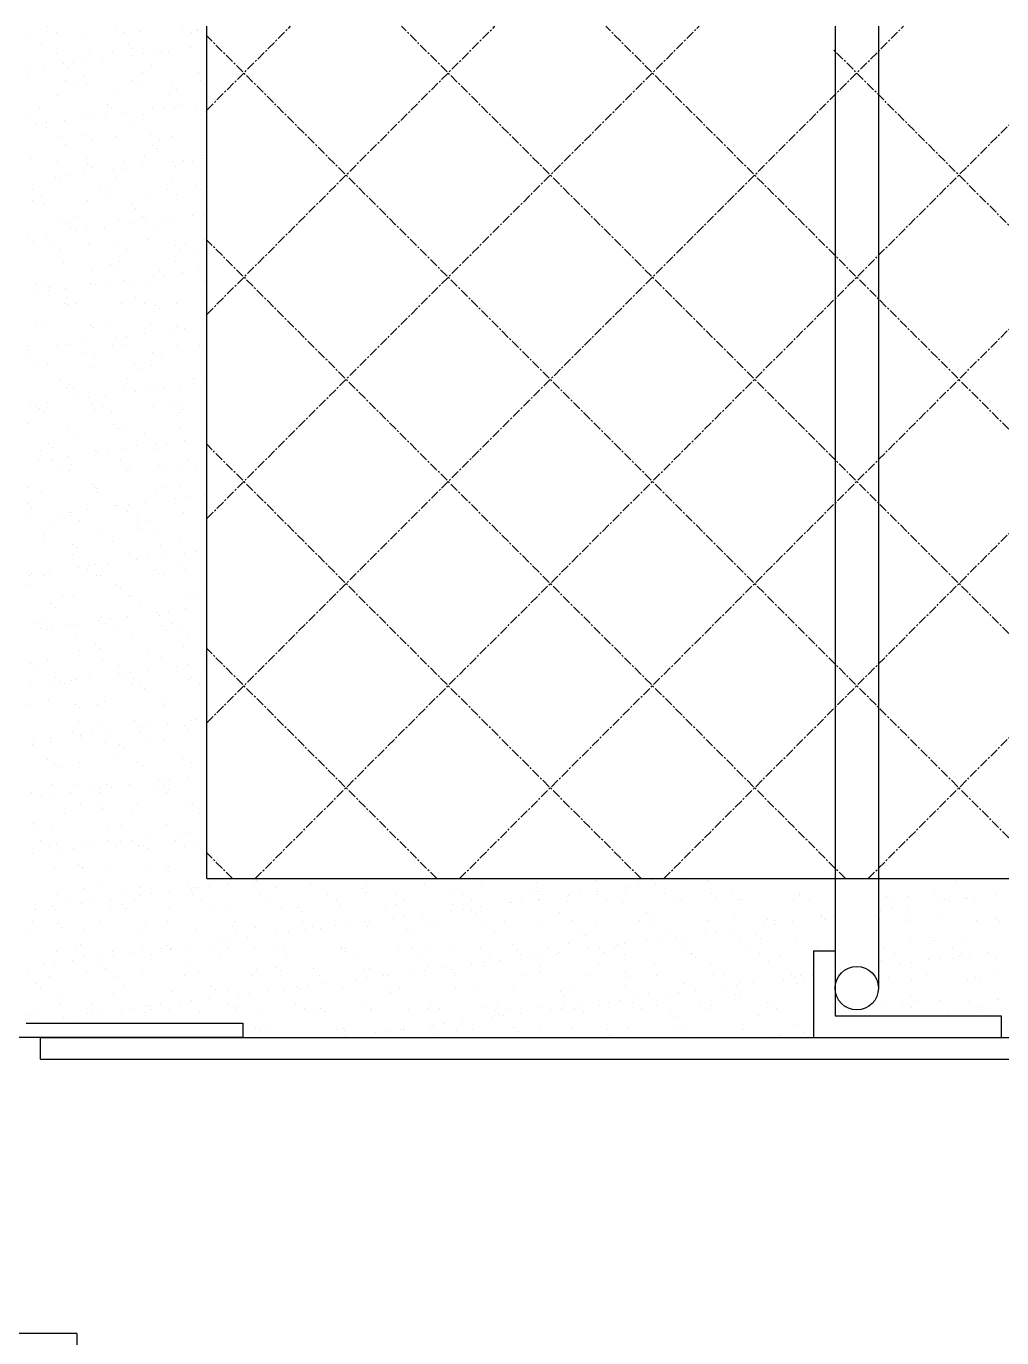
# Model space of a CAD drawing. Header units: inches. Extents: x -1249499 to 290957, y -589671 to 1013543.
# Drawn here: x -885525.9 to -885390.8, y 253292.7 to 253474.3 of the extents above; entities that cross this region are included whole.
import ezdxf

# ---------------------------------------------------------------- set-up
doc = ezdxf.new("R2010")
doc.units = ezdxf.units.IN
doc.header["$MEASUREMENT"] = 0
doc.linetypes.add('CENTER', pattern=[2, 1.25, -0.25, 0.25, -0.25])
for name, color, linetype in [('11', 13, 'CENTER'), ('2', 3, 'Continuous'), ('32', 11, 'Continuous'), ('5', 5, 'Continuous'), ('6', 6, 'Continuous')]:
    doc.layers.add(name, color=color, linetype=linetype)

msp = doc.modelspace()

# ---------------------------------------------------------------- linework, layer by layer
at = {"layer": '11'}
for p, q in [((-885500.86, 253462.66), (-885489.25, 253474.28)), ((-885500.86, 253406.09), (-885432.68, 253474.28)), ((-885500.86, 253434.37), (-885460.96, 253474.28)), ((-885500.86, 253377.8), (-885404.39, 253474.28)), ((-885494.15, 253356.24), (-885376.11, 253474.28)), ((-885355.86, 253356.24), (-885473.9, 253474.28)), ((-885465.86, 253356.24), (-885347.82, 253474.28)), ((-885327.58, 253356.24), (-885445.62, 253474.28)), ((-885384.15, 253356.24), (-885500.86, 253472.95)), ((-885437.58, 253356.24), (-885320.86, 253472.95)), ((-885320.86, 253377.8), (-885414.12, 253471.06)), ((-885412.43, 253356.24), (-885500.86, 253444.67)), ((-885409.29, 253356.24), (-885320.86, 253444.67)), ((-885440.72, 253356.24), (-885500.86, 253416.38)), ((-885469, 253356.24), (-885500.86, 253388.1)), ((-885497.28, 253356.24), (-885500.86, 253359.81))]:
    msp.add_line(p, q, dxfattribs=at)
at = {"layer": '2'}
for q in [(-885500.86, 253474.28), (-885320.86, 253356.24)]:
    msp.add_line((-885500.86, 253356.24), q, dxfattribs=at)
at = {"layer": '32'}
for p, q in [((-885416.86, 253346.24), (-885413.86, 253346.24)), ((-885416.86, 253346.24), (-885416.86, 253334.24)), ((-885413.86, 253346.24), (-885413.86, 253337.24)), ((-885413.86, 253337.24), (-885390.86, 253337.24)), ((-885390.86, 253337.24), (-885390.86, 253334.24)), ((-885523.86, 253334.24), (-885297.86, 253334.24)), ((-885523.86, 253331.24), (-885523.86, 253334.24)), ((-885523.86, 253331.24), (-885297.86, 253331.24))]:
    msp.add_line(p, q, dxfattribs=at)
at = {"layer": '5'}
for p, q in [((-885522.9, 253474.23), (-885522.9, 253474.23)), ((-885521.63, 253473.43), (-885521.63, 253473.43)), ((-885513.55, 253474.25), (-885513.55, 253474.25)), ((-885512.29, 253473.44), (-885512.29, 253473.44)), ((-885509.99, 253473.59), (-885509.99, 253473.59)), ((-885504.21, 253474.27), (-885504.21, 253474.27)), ((-885502.95, 253473.46), (-885502.95, 253473.46)), ((-885502.13, 253473.69), (-885502.13, 253473.69)), ((-885502.12, 253473.83), (-885502.12, 253473.83)), ((-885525.76, 253473.33), (-885525.76, 253473.33)), ((-885523.7, 253471.81), (-885523.7, 253471.81)), ((-885518.09, 253473.29), (-885518.09, 253473.29)), ((-885511.69, 253471.71), (-885511.69, 253471.71)), ((-885521.71, 253470.52), (-885521.71, 253470.52)), ((-885517.08, 253470.53), (-885517.08, 253470.53)), ((-885513.85, 253470.62), (-885513.85, 253470.62)), ((-885511.19, 253470.27), (-885511.19, 253470.27)), ((-885511.14, 253471.2), (-885511.14, 253471.2)), ((-885509.63, 253470.48), (-885509.63, 253470.48)), ((-885507.74, 253470.54), (-885507.74, 253470.54)), ((-885507.19, 253470.8), (-885507.19, 253470.8)), ((-885506.18, 253470.58), (-885506.18, 253470.58)), ((-885503.11, 253471.34), (-885503.11, 253471.34)), ((-885501.55, 253471.54), (-885501.55, 253471.54)), ((-885525.78, 253468.35), (-885525.78, 253468.35)), ((-885523.34, 253468.67), (-885523.34, 253468.67)), ((-885520.71, 253469.07), (-885520.71, 253469.07)), ((-885520.16, 253468.57), (-885520.16, 253468.57)), ((-885519.26, 253469.21), (-885519.26, 253469.21)), ((-885517.7, 253469.42), (-885517.7, 253469.42)), ((-885515.26, 253469.74), (-885515.26, 253469.74)), ((-885508.53, 253468.81), (-885508.53, 253468.81)), ((-885525.57, 253467.55), (-885525.57, 253467.55)), ((-885520.47, 253466.72), (-885520.47, 253466.72)), ((-885517.9, 253467.51), (-885517.9, 253467.51)), ((-885517.55, 253466.18), (-885517.55, 253466.18)), ((-885511.13, 253466.74), (-885511.13, 253466.74)), ((-885509.8, 253467.81), (-885509.8, 253467.81)), ((-885501.94, 253467.91), (-885501.94, 253467.91)), ((-885501.79, 253466.76), (-885501.79, 253466.76)), ((-885521.52, 253464.74), (-885521.52, 253464.74)), ((-885519.21, 253465.92), (-885519.21, 253465.92)), ((-885513.66, 253464.84), (-885513.66, 253464.84)), ((-885509.87, 253465.93), (-885509.87, 253465.93)), ((-885505.99, 253464.8), (-885505.99, 253464.8)), ((-885505.54, 253466.07), (-885505.54, 253466.07)), ((-885504.99, 253465.57), (-885504.99, 253465.57)), ((-885524, 253463), (-885524, 253463)), ((-885514.65, 253463.01), (-885514.65, 253463.01)), ((-885514.56, 253463.44), (-885514.56, 253463.44)), ((-885514.01, 253462.93), (-885514.01, 253462.93)), ((-885508.42, 253462.87), (-885508.42, 253462.87)), ((-885506.86, 253463.08), (-885506.86, 253463.08)), ((-885505.31, 253463.03), (-885505.31, 253463.03)), ((-885504.42, 253463.4), (-885504.42, 253463.4)), ((-885502.38, 253463.17), (-885502.38, 253463.17)), ((-885525.38, 253461.77), (-885525.38, 253461.77)), ((-885524.57, 253460.74), (-885524.57, 253460.74)), ((-885523.58, 253460.81), (-885523.58, 253460.81)), ((-885523.01, 253460.95), (-885523.01, 253460.95)), ((-885520.57, 253461.27), (-885520.57, 253461.27)), ((-885517.71, 253461.73), (-885517.71, 253461.73)), ((-885516.5, 253461.81), (-885516.5, 253461.81)), ((-885514.93, 253462.01), (-885514.93, 253462.01)), ((-885512.5, 253462.33), (-885512.5, 253462.33)), ((-885509.61, 253462.02), (-885509.61, 253462.02)), ((-885501.75, 253462.12), (-885501.75, 253462.12)), ((-885523.03, 253460.3), (-885523.03, 253460.3)), ((-885521.33, 253458.96), (-885521.33, 253458.96)), ((-885518.05, 253459.21), (-885518.05, 253459.21)), ((-885513.47, 253459.06), (-885513.47, 253459.06)), ((-885511.4, 253460.54), (-885511.4, 253460.54)), ((-885508.71, 253459.23), (-885508.71, 253459.23)), ((-885505.8, 253459.02), (-885505.8, 253459.02)), ((-885520.42, 253457.91), (-885520.42, 253457.91)), ((-885516.79, 253458.4), (-885516.79, 253458.4)), ((-885508.41, 253457.8), (-885508.41, 253457.8)), ((-885507.86, 253457.3), (-885507.86, 253457.3)), ((-885507.44, 253458.42), (-885507.44, 253458.42)), ((-885525.2, 253455.99), (-885525.2, 253455.99)), ((-885521.57, 253455.48), (-885521.57, 253455.48)), ((-885517.52, 253455.95), (-885517.52, 253455.95)), ((-885512.23, 253455.5), (-885512.23, 253455.5)), ((-885509.42, 253456.24), (-885509.42, 253456.24)), ((-885505.65, 253455.47), (-885505.65, 253455.47)), ((-885504.09, 253455.67), (-885504.09, 253455.67)), ((-885502.89, 253455.52), (-885502.89, 253455.52)), ((-885501.65, 253455.99), (-885501.65, 253455.99)), ((-885501.57, 253456.34), (-885501.57, 253456.34)), ((-885520.24, 253453.55), (-885520.24, 253453.55)), ((-885517.8, 253453.87), (-885517.8, 253453.87)), ((-885517.43, 253455.17), (-885517.43, 253455.17)), ((-885516.88, 253454.66), (-885516.88, 253454.66)), ((-885513.73, 253454.4), (-885513.73, 253454.4)), ((-885512.17, 253454.61), (-885512.17, 253454.61)), ((-885509.73, 253454.93), (-885509.73, 253454.93)), ((-885505.25, 253454.91), (-885505.25, 253454.91)), ((-885524.97, 253451.68), (-885524.97, 253451.68)), ((-885521.81, 253453.34), (-885521.81, 253453.34)), ((-885521.14, 253453.18), (-885521.14, 253453.18)), ((-885515.63, 253451.7), (-885515.63, 253451.7)), ((-885514.27, 253452.27), (-885514.27, 253452.27)), ((-885513.29, 253453.28), (-885513.29, 253453.28)), ((-885506.29, 253451.71), (-885506.29, 253451.71)), ((-885505.61, 253453.24), (-885505.61, 253453.24)), ((-885502.26, 253452.17), (-885502.26, 253452.17)), ((-885501.71, 253451.66), (-885501.71, 253451.66)), ((-885525.01, 253450.21), (-885525.01, 253450.21)), ((-885523.71, 253450.87), (-885523.71, 253450.87)), ((-885517.33, 253450.17), (-885517.33, 253450.17)), ((-885514.36, 253450.89), (-885514.36, 253450.89)), ((-885509.23, 253450.46), (-885509.23, 253450.46)), ((-885505.02, 253450.91), (-885505.02, 253450.91)), ((-885501.38, 253450.56), (-885501.38, 253450.56)), ((-885523.29, 253449.64), (-885523.29, 253449.64)), ((-885511.28, 253449.54), (-885511.28, 253449.54)), ((-885510.73, 253449.03), (-885510.73, 253449.03)), ((-885509.81, 253447.99), (-885509.81, 253447.99)), ((-885502.89, 253448.06), (-885502.89, 253448.06)), ((-885501.33, 253448.27), (-885501.33, 253448.27)), ((-885520.95, 253447.4), (-885520.95, 253447.4)), ((-885520.3, 253446.9), (-885520.3, 253446.9)), ((-885519.75, 253446.4), (-885519.75, 253446.4)), ((-885519.15, 253447.97), (-885519.15, 253447.97)), ((-885515.04, 253446.46), (-885515.04, 253446.46)), ((-885513.1, 253447.5), (-885513.1, 253447.5)), ((-885510.96, 253447), (-885510.96, 253447)), ((-885509.4, 253447.21), (-885509.4, 253447.21)), ((-885508.12, 253446.64), (-885508.12, 253446.64)), ((-885506.96, 253447.53), (-885506.96, 253447.53)), ((-885505.42, 253447.46), (-885505.42, 253447.46)), ((-885525.55, 253445.08), (-885525.55, 253445.08)), ((-885524.82, 253444.43), (-885524.82, 253444.43)), ((-885523.11, 253445.4), (-885523.11, 253445.4)), ((-885519.04, 253445.94), (-885519.04, 253445.94)), ((-885517.48, 253446.14), (-885517.48, 253446.14)), ((-885517.14, 253444.39), (-885517.14, 253444.39)), ((-885509.04, 253444.68), (-885509.04, 253444.68)), ((-885501.19, 253444.78), (-885501.19, 253444.78)), ((-885522.55, 253444.17), (-885522.55, 253444.17)), ((-885521.28, 253443.36), (-885521.28, 253443.36)), ((-885517.14, 253444.01), (-885517.14, 253444.01)), ((-885513.21, 253444.18), (-885513.21, 253444.18)), ((-885511.94, 253443.38), (-885511.94, 253443.38)), ((-885505.13, 253443.9), (-885505.13, 253443.9)), ((-885504.58, 253443.4), (-885504.58, 253443.4)), ((-885503.86, 253444.2), (-885503.86, 253444.2)), ((-885502.6, 253443.4), (-885502.6, 253443.4)), ((-885520.76, 253441.62), (-885520.76, 253441.62)), ((-885514.15, 253441.27), (-885514.15, 253441.27)), ((-885513.6, 253440.76), (-885513.6, 253440.76)), ((-885512.91, 253441.72), (-885512.91, 253441.72)), ((-885505.23, 253441.68), (-885505.23, 253441.68)), ((-885501.97, 253441), (-885501.97, 253441)), ((-885516.73, 253440.46), (-885516.73, 253440.46)), ((-885512.27, 253439.06), (-885512.27, 253439.06)), ((-885508.2, 253439.6), (-885508.2, 253439.6)), ((-885507.39, 253440.48), (-885507.39, 253440.48)), ((-885506.64, 253439.8), (-885506.64, 253439.8)), ((-885504.2, 253440.12), (-885504.2, 253440.12)), ((-885501, 253439), (-885501, 253439)), ((-885524.63, 253438.65), (-885524.63, 253438.65)), ((-885524.35, 253437.47), (-885524.35, 253437.47)), ((-885523.17, 253438.64), (-885523.17, 253438.64)), ((-885522.79, 253437.68), (-885522.79, 253437.68)), ((-885522.62, 253438.13), (-885522.62, 253438.13)), ((-885520.35, 253438), (-885520.35, 253438)), ((-885516.95, 253438.61), (-885516.95, 253438.61)), ((-885516.27, 253438.53), (-885516.27, 253438.53)), ((-885514.71, 253438.74), (-885514.71, 253438.74)), ((-885510.99, 253438.37), (-885510.99, 253438.37)), ((-885508.85, 253438.9), (-885508.85, 253438.9)), ((-885520.57, 253435.83), (-885520.57, 253435.83)), ((-885520.12, 253436.66), (-885520.12, 253436.66)), ((-885520.01, 253435.74), (-885520.01, 253435.74)), ((-885518.86, 253435.85), (-885518.86, 253435.85)), ((-885512.72, 253435.94), (-885512.72, 253435.94)), ((-885510.78, 253436.67), (-885510.78, 253436.67)), ((-885509.52, 253435.87), (-885509.52, 253435.87)), ((-885508, 253435.64), (-885508, 253435.64)), ((-885505.04, 253435.9), (-885505.04, 253435.9)), ((-885501.44, 253436.69), (-885501.44, 253436.69)), ((-885507.45, 253435.13), (-885507.45, 253435.13)), ((-885524.44, 253432.87), (-885524.44, 253432.87)), ((-885523.65, 253432.93), (-885523.65, 253432.93)), ((-885517.02, 253433), (-885517.02, 253433)), ((-885516.76, 253432.83), (-885516.76, 253432.83)), ((-885516.47, 253432.5), (-885516.47, 253432.5)), ((-885514.31, 253432.95), (-885514.31, 253432.95)), ((-885509.51, 253431.66), (-885509.51, 253431.66)), ((-885508.66, 253433.12), (-885508.66, 253433.12)), ((-885505.43, 253432.19), (-885505.43, 253432.19)), ((-885504.96, 253432.96), (-885504.96, 253432.96)), ((-885504.84, 253432.74), (-885504.84, 253432.74)), ((-885503.87, 253432.4), (-885503.87, 253432.4)), ((-885501.43, 253432.72), (-885501.43, 253432.72)), ((-885525.49, 253429.86), (-885525.49, 253429.86)), ((-885521.58, 253430.07), (-885521.58, 253430.07)), ((-885520.38, 253430.05), (-885520.38, 253430.05)), ((-885520.02, 253430.27), (-885520.02, 253430.27)), ((-885517.58, 253430.59), (-885517.58, 253430.59)), ((-885513.86, 253430.1), (-885513.86, 253430.1)), ((-885513.51, 253431.13), (-885513.51, 253431.13)), ((-885512.53, 253430.15), (-885512.53, 253430.15)), ((-885511.95, 253431.34), (-885511.95, 253431.34)), ((-885504.86, 253430.12), (-885504.86, 253430.12)), ((-885501.85, 253430), (-885501.85, 253430)), ((-885525.78, 253428.32), (-885525.78, 253428.32)), ((-885525.66, 253429.53), (-885525.66, 253429.53)), ((-885517.7, 253429.14), (-885517.7, 253429.14)), ((-885516.44, 253428.34), (-885516.44, 253428.34)), ((-885508.36, 253429.16), (-885508.36, 253429.16)), ((-885507.09, 253428.35), (-885507.09, 253428.35)), ((-885501.3, 253429.49), (-885501.3, 253429.49)), ((-885524.25, 253427.09), (-885524.25, 253427.09)), ((-885522.88, 253427.47), (-885522.88, 253427.47)), ((-885516.58, 253427.05), (-885516.58, 253427.05)), ((-885510.87, 253427.37), (-885510.87, 253427.37)), ((-885510.32, 253426.86), (-885510.32, 253426.86)), ((-885508.47, 253427.34), (-885508.47, 253427.34)), ((-885521.23, 253425.42), (-885521.23, 253425.42)), ((-885519.89, 253424.73), (-885519.89, 253424.73)), ((-885511.88, 253425.44), (-885511.88, 253425.44)), ((-885507.71, 253424.47), (-885507.71, 253424.47)), ((-885502.67, 253424.79), (-885502.67, 253424.79)), ((-885502.54, 253425.45), (-885502.54, 253425.45)), ((-885501.1, 253425), (-885501.1, 253425)), ((-885520.19, 253424.27), (-885520.19, 253424.27)), ((-885519.34, 253424.23), (-885519.34, 253424.23)), ((-885518.82, 253422.66), (-885518.82, 253422.66)), ((-885517.26, 253422.87), (-885517.26, 253422.87)), ((-885514.82, 253423.19), (-885514.82, 253423.19)), ((-885512.34, 253424.37), (-885512.34, 253424.37)), ((-885510.74, 253423.73), (-885510.74, 253423.73)), ((-885509.18, 253423.93), (-885509.18, 253423.93)), ((-885506.74, 253424.25), (-885506.74, 253424.25)), ((-885504.67, 253424.34), (-885504.67, 253424.34)), ((-885525.33, 253421.81), (-885525.33, 253421.81)), ((-885524.62, 253421.61), (-885524.62, 253421.61)), ((-885524.06, 253421.31), (-885524.06, 253421.31)), ((-885523.36, 253420.81), (-885523.36, 253420.81)), ((-885522.89, 253422.13), (-885522.89, 253422.13)), ((-885516.73, 253421.84), (-885516.73, 253421.84)), ((-885516.39, 253421.27), (-885516.39, 253421.27)), ((-885515.28, 253421.63), (-885515.28, 253421.63)), ((-885514.01, 253420.82), (-885514.01, 253420.82)), ((-885508.28, 253421.56), (-885508.28, 253421.56)), ((-885505.94, 253421.65), (-885505.94, 253421.65)), ((-885504.72, 253421.73), (-885504.72, 253421.73)), ((-885504.67, 253420.84), (-885504.67, 253420.84)), ((-885504.17, 253421.23), (-885504.17, 253421.23)), ((-885525.74, 253419.2), (-885525.74, 253419.2)), ((-885513.74, 253419.1), (-885513.74, 253419.1)), ((-885520, 253418.49), (-885520, 253418.49)), ((-885518.8, 253417.91), (-885518.8, 253417.91)), ((-885513.19, 253418.59), (-885513.19, 253418.59)), ((-885512.15, 253418.59), (-885512.15, 253418.59)), ((-885509.46, 253417.92), (-885509.46, 253417.92)), ((-885504.48, 253418.56), (-885504.48, 253418.56)), ((-885501.56, 253418.84), (-885501.56, 253418.84)), ((-885523.87, 253415.53), (-885523.87, 253415.53)), ((-885522.76, 253416.47), (-885522.76, 253416.47)), ((-885522.21, 253415.96), (-885522.21, 253415.96)), ((-885516.2, 253415.49), (-885516.2, 253415.49)), ((-885514.49, 253415.47), (-885514.49, 253415.47)), ((-885512.05, 253415.79), (-885512.05, 253415.79)), ((-885510.58, 253416.2), (-885510.58, 253416.2)), ((-885508.1, 253415.78), (-885508.1, 253415.78)), ((-885507.98, 253416.32), (-885507.98, 253416.32)), ((-885506.41, 253416.53), (-885506.41, 253416.53)), ((-885503.97, 253416.85), (-885503.97, 253416.85)), ((-885524.13, 253414.2), (-885524.13, 253414.2)), ((-885522.56, 253414.4), (-885522.56, 253414.4)), ((-885522.2, 253414.1), (-885522.2, 253414.1)), ((-885520.13, 253414.72), (-885520.13, 253414.72)), ((-885519.6, 253413.57), (-885519.6, 253413.57)), ((-885516.05, 253415.26), (-885516.05, 253415.26)), ((-885512.86, 253414.12), (-885512.86, 253414.12)), ((-885503.51, 253414.14), (-885503.51, 253414.14)), ((-885520.93, 253413.3), (-885520.93, 253413.3)), ((-885519.82, 253412.71), (-885519.82, 253412.71)), ((-885511.96, 253412.81), (-885511.96, 253412.81)), ((-885511.59, 253413.31), (-885511.59, 253413.31)), ((-885507.59, 253413.47), (-885507.59, 253413.47)), ((-885507.04, 253412.96), (-885507.04, 253412.96)), ((-885504.29, 253412.78), (-885504.29, 253412.78)), ((-885502.25, 253413.33), (-885502.25, 253413.33)), ((-885525.72, 253410.38), (-885525.72, 253410.38)), ((-885516.61, 253410.83), (-885516.61, 253410.83)), ((-885516.38, 253410.39), (-885516.38, 253410.39)), ((-885516.06, 253410.33), (-885516.06, 253410.33)), ((-885507.91, 253410), (-885507.91, 253410)), ((-885507.04, 253410.41), (-885507.04, 253410.41)), ((-885504.43, 253410.57), (-885504.43, 253410.57)), ((-885525.63, 253408.2), (-885525.63, 253408.2)), ((-885523.68, 253409.75), (-885523.68, 253409.75)), ((-885516.01, 253409.71), (-885516.01, 253409.71)), ((-885511.72, 253408.06), (-885511.72, 253408.06)), ((-885509.28, 253408.38), (-885509.28, 253408.38)), ((-885505.21, 253408.92), (-885505.21, 253408.92)), ((-885503.65, 253409.13), (-885503.65, 253409.13)), ((-885501.21, 253409.45), (-885501.21, 253409.45)), ((-885525.43, 253406.26), (-885525.43, 253406.26)), ((-885525.08, 253407.69), (-885525.08, 253407.69)), ((-885521.36, 253406.79), (-885521.36, 253406.79)), ((-885519.8, 253407), (-885519.8, 253407)), ((-885519.78, 253406.59), (-885519.78, 253406.59)), ((-885519.63, 253406.93), (-885519.63, 253406.93)), ((-885517.36, 253407.32), (-885517.36, 253407.32)), ((-885513.45, 253407.93), (-885513.45, 253407.93)), ((-885513.28, 253407.86), (-885513.28, 253407.86)), ((-885511.77, 253407.03), (-885511.77, 253407.03)), ((-885510.43, 253406.61), (-885510.43, 253406.61)), ((-885504.1, 253407), (-885504.1, 253407)), ((-885501.44, 253407.83), (-885501.44, 253407.83)), ((-885501.09, 253406.62), (-885501.09, 253406.62)), ((-885500.89, 253407.32), (-885500.89, 253407.32)), ((-885522.47, 253405.3), (-885522.47, 253405.3)), ((-885518.51, 253405.78), (-885518.51, 253405.78)), ((-885510.46, 253405.2), (-885510.46, 253405.2)), ((-885509.91, 253404.69), (-885509.91, 253404.69)), ((-885509.17, 253405.8), (-885509.17, 253405.8)), ((-885523.49, 253403.96), (-885523.49, 253403.96)), ((-885523.3, 253402.86), (-885523.3, 253402.86)), ((-885515.82, 253403.93), (-885515.82, 253403.93)), ((-885513.96, 253402.88), (-885513.96, 253402.88)), ((-885507.72, 253404.22), (-885507.72, 253404.22)), ((-885504.61, 253402.9), (-885504.61, 253402.9)), ((-885519.48, 253402.57), (-885519.48, 253402.57)), ((-885519.44, 253401.15), (-885519.44, 253401.15)), ((-885518.93, 253402.06), (-885518.93, 253402.06)), ((-885511.58, 253401.25), (-885511.58, 253401.25)), ((-885507.3, 253402.3), (-885507.3, 253402.3)), ((-885506.52, 253400.98), (-885506.52, 253400.98)), ((-885503.91, 253401.22), (-885503.91, 253401.22)), ((-885502.44, 253401.52), (-885502.44, 253401.52)), ((-885500.88, 253401.72), (-885500.88, 253401.72)), ((-885518.59, 253399.39), (-885518.59, 253399.39)), ((-885517.35, 253399.08), (-885517.35, 253399.08)), ((-885517.03, 253399.6), (-885517.03, 253399.6)), ((-885516.32, 253399.67), (-885516.32, 253399.67)), ((-885514.59, 253399.92), (-885514.59, 253399.92)), ((-885510.52, 253400.45), (-885510.52, 253400.45)), ((-885508.96, 253400.66), (-885508.96, 253400.66)), ((-885508.01, 253399.09), (-885508.01, 253399.09)), ((-885504.31, 253399.56), (-885504.31, 253399.56)), ((-885503.76, 253399.06), (-885503.76, 253399.06)), ((-885525.43, 253398.25), (-885525.43, 253398.25)), ((-885525.11, 253398.53), (-885525.11, 253398.53)), ((-885523.31, 253398.18), (-885523.31, 253398.18)), ((-885522.67, 253398.86), (-885522.67, 253398.86)), ((-885516.09, 253398.27), (-885516.09, 253398.27)), ((-885515.63, 253398.15), (-885515.63, 253398.15)), ((-885507.53, 253398.44), (-885507.53, 253398.44)), ((-885506.75, 253398.29), (-885506.75, 253398.29)), ((-885525.34, 253397.03), (-885525.34, 253397.03)), ((-885520.88, 253395.35), (-885520.88, 253395.35)), ((-885519.25, 253395.37), (-885519.25, 253395.37)), ((-885513.33, 253396.93), (-885513.33, 253396.93)), ((-885512.78, 253396.42), (-885512.78, 253396.42)), ((-885511.53, 253395.37), (-885511.53, 253395.37)), ((-885511.4, 253395.47), (-885511.4, 253395.47)), ((-885503.72, 253395.43), (-885503.72, 253395.43)), ((-885502.19, 253395.39), (-885502.19, 253395.39)), ((-885501.15, 253396.67), (-885501.15, 253396.67)), ((-885522.35, 253394.3), (-885522.35, 253394.3)), ((-885521.8, 253393.79), (-885521.8, 253393.79)), ((-885510.17, 253394.03), (-885510.17, 253394.03)), ((-885503.75, 253393.58), (-885503.75, 253393.58)), ((-885523.12, 253392.4), (-885523.12, 253392.4)), ((-885515.83, 253391.99), (-885515.83, 253391.99)), ((-885515.44, 253392.37), (-885515.44, 253392.37)), ((-885514.27, 253392.19), (-885514.27, 253392.19)), ((-885511.83, 253392.52), (-885511.83, 253392.52)), ((-885507.75, 253393.05), (-885507.75, 253393.05)), ((-885507.34, 253392.66), (-885507.34, 253392.66)), ((-885506.19, 253393.26), (-885506.19, 253393.26)), ((-885524.27, 253391.55), (-885524.27, 253391.55)), ((-885523.9, 253390.93), (-885523.9, 253390.93)), ((-885523.01, 253390.74), (-885523.01, 253390.74)), ((-885522.34, 253391.13), (-885522.34, 253391.13)), ((-885519.9, 253391.45), (-885519.9, 253391.45)), ((-885519.19, 253391.4), (-885519.19, 253391.4)), ((-885514.93, 253391.56), (-885514.93, 253391.56)), ((-885513.66, 253390.76), (-885513.66, 253390.76)), ((-885507.18, 253391.3), (-885507.18, 253391.3)), ((-885506.63, 253390.79), (-885506.63, 253390.79)), ((-885505.59, 253391.58), (-885505.59, 253391.58)), ((-885504.32, 253390.78), (-885504.32, 253390.78)), ((-885519.06, 253389.59), (-885519.06, 253389.59)), ((-885516.2, 253388.66), (-885516.2, 253388.66)), ((-885515.65, 253388.16), (-885515.65, 253388.16)), ((-885511.21, 253389.69), (-885511.21, 253389.69)), ((-885504.02, 253388.4), (-885504.02, 253388.4)), ((-885503.53, 253389.65), (-885503.53, 253389.65)), ((-885522.93, 253386.62), (-885522.93, 253386.62)), ((-885518.45, 253387.84), (-885518.45, 253387.84)), ((-885515.25, 253386.59), (-885515.25, 253386.59)), ((-885509.11, 253387.86), (-885509.11, 253387.86)), ((-885507.15, 253386.88), (-885507.15, 253386.88)), ((-885525.22, 253386.03), (-885525.22, 253386.03)), ((-885524.67, 253385.52), (-885524.67, 253385.52)), ((-885513.06, 253384.59), (-885513.06, 253384.59)), ((-885513.04, 253385.77), (-885513.04, 253385.77)), ((-885511.5, 253384.79), (-885511.5, 253384.79)), ((-885509.06, 253385.11), (-885509.06, 253385.11)), ((-885504.99, 253385.65), (-885504.99, 253385.65)), ((-885503.43, 253385.85), (-885503.43, 253385.85)), ((-885501.03, 253385.66), (-885501.03, 253385.66)), ((-885500.99, 253386.17), (-885500.99, 253386.17)), ((-885525.21, 253382.99), (-885525.21, 253382.99)), ((-885522.06, 253383.13), (-885522.06, 253383.13)), ((-885521.85, 253384.04), (-885521.85, 253384.04)), ((-885521.14, 253383.52), (-885521.14, 253383.52)), ((-885520.58, 253383.23), (-885520.58, 253383.23)), ((-885519.58, 253383.73), (-885519.58, 253383.73)), ((-885518.87, 253383.81), (-885518.87, 253383.81)), ((-885517.14, 253384.05), (-885517.14, 253384.05)), ((-885512.51, 253384.05), (-885512.51, 253384.05)), ((-885511.24, 253383.25), (-885511.24, 253383.25)), ((-885511.02, 253383.91), (-885511.02, 253383.91)), ((-885510.05, 253383.03), (-885510.05, 253383.03)), ((-885503.34, 253383.87), (-885503.34, 253383.87)), ((-885503.16, 253384.07), (-885503.16, 253384.07)), ((-885501.9, 253383.26), (-885501.9, 253383.26)), ((-885522.74, 253380.84), (-885522.74, 253380.84)), ((-885515.06, 253380.81), (-885515.06, 253380.81)), ((-885509.5, 253382.52), (-885509.5, 253382.52)), ((-885506.96, 253381.1), (-885506.96, 253381.1)), ((-885525.37, 253380.31), (-885525.37, 253380.31)), ((-885519.07, 253380.4), (-885519.07, 253380.4)), ((-885518.52, 253379.89), (-885518.52, 253379.89)), ((-885516.03, 253380.33), (-885516.03, 253380.33)), ((-885506.89, 253380.13), (-885506.89, 253380.13)), ((-885506.69, 253380.34), (-885506.69, 253380.34)), ((-885518.68, 253378.03), (-885518.68, 253378.03)), ((-885515.91, 253377.5), (-885515.91, 253377.5)), ((-885510.83, 253378.13), (-885510.83, 253378.13)), ((-885510.3, 253377.18), (-885510.3, 253377.18)), ((-885508.73, 253377.39), (-885508.73, 253377.39)), ((-885506.3, 253377.71), (-885506.3, 253377.71)), ((-885503.9, 253377.39), (-885503.9, 253377.39)), ((-885503.15, 253378.09), (-885503.15, 253378.09)), ((-885502.22, 253378.24), (-885502.22, 253378.24)), ((-885522.45, 253375.58), (-885522.45, 253375.58)), ((-885519.43, 253376.52), (-885519.43, 253376.52)), ((-885518.37, 253376.12), (-885518.37, 253376.12)), ((-885518.16, 253375.72), (-885518.16, 253375.72)), ((-885516.81, 253376.32), (-885516.81, 253376.32)), ((-885514.37, 253376.65), (-885514.37, 253376.65)), ((-885510.08, 253376.54), (-885510.08, 253376.54)), ((-885508.82, 253375.73), (-885508.82, 253375.73)), ((-885503.35, 253376.89), (-885503.35, 253376.89)), ((-885524.93, 253374.86), (-885524.93, 253374.86)), ((-885524.89, 253375.26), (-885524.89, 253375.26)), ((-885522.55, 253375.06), (-885522.55, 253375.06)), ((-885514.88, 253375.03), (-885514.88, 253375.03)), ((-885512.92, 253374.76), (-885512.92, 253374.76)), ((-885512.37, 253374.26), (-885512.37, 253374.26)), ((-885506.77, 253375.32), (-885506.77, 253375.32)), ((-885522.95, 253372.8), (-885522.95, 253372.8)), ((-885521.94, 253372.13), (-885521.94, 253372.13)), ((-885518.49, 253372.25), (-885518.49, 253372.25)), ((-885513.61, 253372.82), (-885513.61, 253372.82)), ((-885510.64, 253372.35), (-885510.64, 253372.35)), ((-885509.76, 253371.86), (-885509.76, 253371.86)), ((-885504.26, 253372.83), (-885504.26, 253372.83)), ((-885502.97, 253372.31), (-885502.97, 253372.31)), ((-885521.39, 253371.62), (-885521.39, 253371.62)), ((-885505.97, 253369.98), (-885505.97, 253369.98)), ((-885503.53, 253370.31), (-885503.53, 253370.31)), ((-885525.08, 253368.19), (-885525.08, 253368.19)), ((-885522.36, 253369.28), (-885522.36, 253369.28)), ((-885519.68, 253368.18), (-885519.68, 253368.18)), ((-885518.78, 253369.23), (-885518.78, 253369.23)), ((-885517, 253369.01), (-885517, 253369.01)), ((-885515.74, 253368.2), (-885515.74, 253368.2)), ((-885515.61, 253368.72), (-885515.61, 253368.72)), ((-885514.69, 253369.25), (-885514.69, 253369.25)), ((-885514.04, 253368.92), (-885514.04, 253368.92)), ((-885511.6, 253369.24), (-885511.6, 253369.24)), ((-885507.66, 253369.03), (-885507.66, 253369.03)), ((-885507.53, 253369.78), (-885507.53, 253369.78)), ((-885506.77, 253369.13), (-885506.77, 253369.13)), ((-885506.58, 253369.54), (-885506.58, 253369.54)), ((-885506.4, 253368.22), (-885506.4, 253368.22)), ((-885506.22, 253368.62), (-885506.22, 253368.62)), ((-885523.68, 253367.65), (-885523.68, 253367.65)), ((-885522.12, 253367.86), (-885522.12, 253367.86)), ((-885518.3, 253366.47), (-885518.3, 253366.47)), ((-885515.79, 253366.49), (-885515.79, 253366.49)), ((-885510.45, 253366.57), (-885510.45, 253366.57)), ((-885502.78, 253366.53), (-885502.78, 253366.53)), ((-885520.53, 253365.29), (-885520.53, 253365.29)), ((-885515.24, 253365.99), (-885515.24, 253365.99)), ((-885511.18, 253365.3), (-885511.18, 253365.3)), ((-885503.61, 253366.23), (-885503.61, 253366.23)), ((-885501.84, 253365.32), (-885501.84, 253365.32)), ((-885524.81, 253363.86), (-885524.81, 253363.86)), ((-885524.26, 253363.35), (-885524.26, 253363.35)), ((-885522.17, 253363.5), (-885522.17, 253363.5)), ((-885514.5, 253363.46), (-885514.5, 253363.46)), ((-885512.63, 253363.6), (-885512.63, 253363.6)), ((-885506.39, 253363.76), (-885506.39, 253363.76)), ((-885523.92, 253361.48), (-885523.92, 253361.48)), ((-885521.65, 253360.96), (-885521.65, 253360.96)), ((-885514.58, 253361.5), (-885514.58, 253361.5)), ((-885512.84, 253361.31), (-885512.84, 253361.31)), ((-885511.28, 253361.52), (-885511.28, 253361.52)), ((-885509.64, 253360.86), (-885509.64, 253360.86)), ((-885508.84, 253361.84), (-885508.84, 253361.84)), ((-885505.24, 253361.52), (-885505.24, 253361.52)), ((-885504.76, 253362.38), (-885504.76, 253362.38)), ((-885503.2, 253362.58), (-885503.2, 253362.58)), ((-885524.99, 253359.71), (-885524.99, 253359.71)), ((-885522.66, 253360.68), (-885522.66, 253360.68)), ((-885520.91, 253360.25), (-885520.91, 253360.25)), ((-885519.35, 253360.45), (-885519.35, 253360.45)), ((-885518.11, 253360.69), (-885518.11, 253360.69)), ((-885516.91, 253360.78), (-885516.91, 253360.78)), ((-885513.32, 253360.69), (-885513.32, 253360.69)), ((-885510.26, 253360.79), (-885510.26, 253360.79)), ((-885509.09, 253360.35), (-885509.09, 253360.35)), ((-885503.97, 253360.71), (-885503.97, 253360.71)), ((-885502.59, 253360.75), (-885502.59, 253360.75)), ((-885521.98, 253357.72), (-885521.98, 253357.72)), ((-885518.66, 253358.23), (-885518.66, 253358.23)), ((-885518.11, 253357.72), (-885518.11, 253357.72)), ((-885518.1, 253357.77), (-885518.1, 253357.77)), ((-885514.31, 253357.68), (-885514.31, 253357.68)), ((-885508.76, 253357.79), (-885508.76, 253357.79)), ((-885506.48, 253357.96), (-885506.48, 253357.96)), ((-885506.21, 253357.98), (-885506.21, 253357.98)), ((-885498, 253355.5), (-885498, 253355.5)), ((-885493.92, 253356.03), (-885493.92, 253356.03)), ((-885486.44, 253355.36), (-885486.44, 253355.36)), ((-885470.67, 253355.62), (-885470.67, 253355.62)), ((-885462.81, 253355.72), (-885462.81, 253355.72)), ((-885455.14, 253355.68), (-885455.14, 253355.68)), ((-885447.04, 253355.97), (-885447.04, 253355.97)), ((-885439.18, 253356.07), (-885439.18, 253356.07)), ((-885438.7, 253355.54), (-885438.7, 253355.54)), ((-885434.63, 253356.07), (-885434.63, 253356.07)), ((-885431.51, 253356.04), (-885431.51, 253356.04)), ((-885397.18, 253355.88), (-885397.18, 253355.88)), ((-885521.5, 253353.97), (-885521.5, 253353.97)), ((-885517.93, 253354.91), (-885517.93, 253354.91)), ((-885515.5, 253355.33), (-885515.5, 253355.33)), ((-885512.16, 253353.99), (-885512.16, 253353.99)), ((-885510.07, 253355.01), (-885510.07, 253355.01)), ((-885510.07, 253353.91), (-885510.07, 253353.91)), ((-885508.51, 253354.11), (-885508.51, 253354.11)), ((-885506.07, 253354.44), (-885506.07, 253354.44)), ((-885503.49, 253355.23), (-885503.49, 253355.23)), ((-885502.94, 253354.72), (-885502.94, 253354.72)), ((-885502.82, 253354), (-885502.82, 253354)), ((-885502.4, 253354.97), (-885502.4, 253354.97)), ((-885502, 253354.97), (-885502, 253354.97)), ((-885500.44, 253355.18), (-885500.44, 253355.18)), ((-885494.3, 253355.26), (-885494.3, 253355.26)), ((-885493.47, 253354.02), (-885493.47, 253354.02)), ((-885491.31, 253354.96), (-885491.31, 253354.96)), ((-885484.13, 253354.04), (-885484.13, 253354.04)), ((-885479.31, 253354.86), (-885479.31, 253354.86)), ((-885478.77, 253355.33), (-885478.77, 253355.33)), ((-885478.75, 253354.35), (-885478.75, 253354.35)), ((-885474.79, 253354.05), (-885474.79, 253354.05)), ((-885467.13, 253354.59), (-885467.13, 253354.59)), ((-885465.45, 253354.07), (-885465.45, 253354.07)), ((-885456.1, 253354.09), (-885456.1, 253354.09)), ((-885455.12, 253354.49), (-885455.12, 253354.49)), ((-885454.57, 253353.98), (-885454.57, 253353.98)), ((-885450.78, 253353.95), (-885450.78, 253353.95)), ((-885449.22, 253354.15), (-885449.22, 253354.15)), ((-885446.78, 253354.47), (-885446.78, 253354.47)), ((-885446.76, 253354.1), (-885446.76, 253354.1)), ((-885442.94, 253354.22), (-885442.94, 253354.22)), ((-885442.7, 253355.01), (-885442.7, 253355.01)), ((-885441.14, 253355.22), (-885441.14, 253355.22)), ((-885437.42, 253354.12), (-885437.42, 253354.12)), ((-885430.94, 253354.12), (-885430.94, 253354.12)), ((-885430.38, 253353.61), (-885430.38, 253353.61)), ((-885428.08, 253354.14), (-885428.08, 253354.14)), ((-885418.75, 253353.86), (-885418.75, 253353.86)), ((-885418.73, 253354.16), (-885418.73, 253354.16)), ((-885406.75, 253353.75), (-885406.75, 253353.75)), ((-885403.64, 253353.72), (-885403.64, 253353.72)), ((-885400.05, 253354.19), (-885400.05, 253354.19)), ((-885395.97, 253353.68), (-885395.97, 253353.68)), ((-885391.49, 253353.99), (-885391.49, 253353.99)), ((-885524.66, 253351.99), (-885524.66, 253351.99)), ((-885524.52, 253352.7), (-885524.52, 253352.7)), ((-885522.22, 253352.31), (-885522.22, 253352.31)), ((-885521.79, 253351.94), (-885521.79, 253351.94)), ((-885520.24, 253353.16), (-885520.24, 253353.16)), ((-885518.15, 253352.85), (-885518.15, 253352.85)), ((-885516.59, 253353.05), (-885516.59, 253353.05)), ((-885514.15, 253353.37), (-885514.15, 253353.37)), ((-885514.12, 253351.9), (-885514.12, 253351.9)), ((-885512.51, 253352.59), (-885512.51, 253352.59)), ((-885511.96, 253352.09), (-885511.96, 253352.09)), ((-885510.89, 253353.18), (-885510.89, 253353.18)), ((-885506.02, 253352.2), (-885506.02, 253352.2)), ((-885501.55, 253353.2), (-885501.55, 253353.2)), ((-885500.33, 253352.33), (-885500.33, 253352.33)), ((-885498.16, 253352.3), (-885498.16, 253352.3)), ((-885492.21, 253353.21), (-885492.21, 253353.21)), ((-885490.49, 253352.26), (-885490.49, 253352.26)), ((-885488.33, 253352.22), (-885488.33, 253352.22)), ((-885482.87, 253353.23), (-885482.87, 253353.23)), ((-885482.39, 253352.55), (-885482.39, 253352.55)), ((-885476.14, 253351.96), (-885476.14, 253351.96)), ((-885474.53, 253352.65), (-885474.53, 253352.65)), ((-885473.52, 253353.25), (-885473.52, 253353.25)), ((-885466.93, 253351.82), (-885466.93, 253351.82)), ((-885466.86, 253352.61), (-885466.86, 253352.61)), ((-885465.37, 253352.03), (-885465.37, 253352.03)), ((-885464.18, 253353.26), (-885464.18, 253353.26)), ((-885464.14, 253351.86), (-885464.14, 253351.86)), ((-885462.93, 253352.35), (-885462.93, 253352.35)), ((-885458.86, 253352.88), (-885458.86, 253352.88)), ((-885458.76, 253352.91), (-885458.76, 253352.91)), ((-885457.29, 253353.09), (-885457.29, 253353.09)), ((-885454.86, 253353.41), (-885454.86, 253353.41)), ((-885454.84, 253353.28), (-885454.84, 253353.28)), ((-885450.9, 253353.01), (-885450.9, 253353.01)), ((-885445.5, 253353.3), (-885445.5, 253353.3)), ((-885443.23, 253352.97), (-885443.23, 253352.97)), ((-885436.15, 253353.32), (-885436.15, 253353.32)), ((-885435.13, 253353.26), (-885435.13, 253353.26)), ((-885427.27, 253353.36), (-885427.27, 253353.36)), ((-885426.81, 253353.33), (-885426.81, 253353.33)), ((-885419.6, 253353.32), (-885419.6, 253353.32)), ((-885417.47, 253353.35), (-885417.47, 253353.35)), ((-885407.64, 253351.86), (-885407.64, 253351.86)), ((-885406.2, 253353.25), (-885406.2, 253353.25)), ((-885406.08, 253352.07), (-885406.08, 253352.07)), ((-885403.64, 253352.39), (-885403.64, 253352.39)), ((-885399.56, 253352.92), (-885399.56, 253352.92)), ((-885398.78, 253353.38), (-885398.78, 253353.38)), ((-885398, 253353.13), (-885398, 253353.13)), ((-885395.56, 253353.45), (-885395.56, 253353.45)), ((-885394.57, 253353.49), (-885394.57, 253353.49)), ((-885525.02, 253350.24), (-885525.02, 253350.24)), ((-885521.53, 253349.96), (-885521.53, 253349.96)), ((-885515.68, 253350.26), (-885515.68, 253350.26)), ((-885506.34, 253350.28), (-885506.34, 253350.28)), ((-885497, 253350.3), (-885497, 253350.3)), ((-885487.77, 253351.72), (-885487.77, 253351.72)), ((-885487.65, 253350.31), (-885487.65, 253350.31)), ((-885479.08, 253350.22), (-885479.08, 253350.22)), ((-885478.31, 253350.33), (-885478.31, 253350.33)), ((-885475.01, 253350.76), (-885475.01, 253350.76)), ((-885473.44, 253350.96), (-885473.44, 253350.96)), ((-885471.01, 253351.28), (-885471.01, 253351.28)), ((-885468.97, 253350.35), (-885468.97, 253350.35)), ((-885463.59, 253351.35), (-885463.59, 253351.35)), ((-885462.62, 253349.94), (-885462.62, 253349.94)), ((-885459.63, 253350.36), (-885459.63, 253350.36)), ((-885451.96, 253351.59), (-885451.96, 253351.59)), ((-885450.28, 253350.38), (-885450.28, 253350.38)), ((-885446.85, 253350.19), (-885446.85, 253350.19)), ((-885440.94, 253350.4), (-885440.94, 253350.4)), ((-885439.95, 253351.49), (-885439.95, 253351.49)), ((-885439.4, 253350.98), (-885439.4, 253350.98)), ((-885438.99, 253350.29), (-885438.99, 253350.29)), ((-885431.6, 253350.41), (-885431.6, 253350.41)), ((-885431.32, 253350.26), (-885431.32, 253350.26)), ((-885427.77, 253351.22), (-885427.77, 253351.22)), ((-885423.22, 253350.55), (-885423.22, 253350.55)), ((-885422.26, 253350.43), (-885422.26, 253350.43)), ((-885422.23, 253349.94), (-885422.23, 253349.94)), ((-885419.79, 253350.26), (-885419.79, 253350.26)), ((-885415.77, 253351.12), (-885415.77, 253351.12)), ((-885415.71, 253350.8), (-885415.71, 253350.8)), ((-885415.37, 253350.65), (-885415.37, 253350.65)), ((-885415.22, 253350.61), (-885415.22, 253350.61)), ((-885414.15, 253351), (-885414.15, 253351)), ((-885407.69, 253350.61), (-885407.69, 253350.61)), ((-885403.59, 253350.85), (-885403.59, 253350.85)), ((-885403.57, 253350.47), (-885403.57, 253350.47)), ((-885399.59, 253350.9), (-885399.59, 253350.9)), ((-885394.23, 253350.48), (-885394.23, 253350.48)), ((-885391.74, 253351), (-885391.74, 253351)), ((-885391.58, 253350.75), (-885391.58, 253350.75)), ((-885391.03, 253350.24), (-885391.03, 253350.24)), ((-885525.84, 253348.84), (-885525.84, 253348.84)), ((-885520.98, 253349.45), (-885520.98, 253349.45)), ((-885517.74, 253349.13), (-885517.74, 253349.13)), ((-885509.88, 253349.23), (-885509.88, 253349.23)), ((-885509.35, 253349.69), (-885509.35, 253349.69)), ((-885502.21, 253349.19), (-885502.21, 253349.19)), ((-885497.34, 253349.59), (-885497.34, 253349.59)), ((-885496.79, 253349.08), (-885496.79, 253349.08)), ((-885494.11, 253349.48), (-885494.11, 253349.48)), ((-885491.16, 253348.63), (-885491.16, 253348.63)), ((-885489.6, 253348.84), (-885489.6, 253348.84)), ((-885487.16, 253349.16), (-885487.16, 253349.16)), ((-885486.25, 253349.58), (-885486.25, 253349.58)), ((-885485.16, 253349.33), (-885485.16, 253349.33)), ((-885483.08, 253349.69), (-885483.08, 253349.69)), ((-885481.52, 253349.9), (-885481.52, 253349.9)), ((-885478.58, 253349.55), (-885478.58, 253349.55)), ((-885473.16, 253349.22), (-885473.16, 253349.22)), ((-885472.6, 253348.72), (-885472.6, 253348.72)), ((-885470.48, 253349.84), (-885470.48, 253349.84)), ((-885460.98, 253348.96), (-885460.98, 253348.96)), ((-885454.95, 253349.9), (-885454.95, 253349.9)), ((-885448.97, 253348.85), (-885448.97, 253348.85)), ((-885448.42, 253348.35), (-885448.42, 253348.35)), ((-885436.79, 253348.59), (-885436.79, 253348.59)), ((-885435.94, 253348.13), (-885435.94, 253348.13)), ((-885431.86, 253348.67), (-885431.86, 253348.67)), ((-885430.3, 253348.88), (-885430.3, 253348.88)), ((-885427.86, 253349.2), (-885427.86, 253349.2)), ((-885424.79, 253348.49), (-885424.79, 253348.49)), ((-885423.79, 253349.73), (-885423.79, 253349.73)), ((-885400.6, 253348.12), (-885400.6, 253348.12)), ((-885519.08, 253346.46), (-885519.08, 253346.46)), ((-885518.37, 253347.06), (-885518.37, 253347.06)), ((-885509.74, 253346.47), (-885509.74, 253346.47)), ((-885507.31, 253346.51), (-885507.31, 253346.51)), ((-885506.36, 253346.96), (-885506.36, 253346.96)), ((-885505.83, 253346.42), (-885505.83, 253346.42)), ((-885505.81, 253346.45), (-885505.81, 253346.45)), ((-885505.75, 253346.71), (-885505.75, 253346.71)), ((-885503.31, 253347.03), (-885503.31, 253347.03)), ((-885500.39, 253346.49), (-885500.39, 253346.49)), ((-885499.23, 253347.57), (-885499.23, 253347.57)), ((-885497.97, 253346.52), (-885497.97, 253346.52)), ((-885497.67, 253347.77), (-885497.67, 253347.77)), ((-885495.23, 253348.1), (-885495.23, 253348.1)), ((-885494.18, 253346.69), (-885494.18, 253346.69)), ((-885491.05, 253346.51), (-885491.05, 253346.51)), ((-885490.3, 253346.48), (-885490.3, 253346.48)), ((-885482.2, 253346.77), (-885482.2, 253346.77)), ((-885482.18, 253346.59), (-885482.18, 253346.59)), ((-885481.71, 253346.52), (-885481.71, 253346.52)), ((-885474.34, 253346.87), (-885474.34, 253346.87)), ((-885472.37, 253346.54), (-885472.37, 253346.54)), ((-885469.99, 253346.32), (-885469.99, 253346.32)), ((-885466.67, 253346.83), (-885466.67, 253346.83)), ((-885463.02, 253346.56), (-885463.02, 253346.56)), ((-885458.57, 253347.13), (-885458.57, 253347.13)), ((-885453.68, 253346.58), (-885453.68, 253346.58)), ((-885450.72, 253347.23), (-885450.72, 253347.23)), ((-885448.01, 253346.54), (-885448.01, 253346.54)), ((-885446.45, 253346.75), (-885446.45, 253346.75)), ((-885444.34, 253346.59), (-885444.34, 253346.59)), ((-885444.01, 253347.07), (-885444.01, 253347.07)), ((-885443.04, 253347.19), (-885443.04, 253347.19)), ((-885439.94, 253347.61), (-885439.94, 253347.61)), ((-885438.38, 253347.81), (-885438.38, 253347.81)), ((-885435, 253346.61), (-885435, 253346.61)), ((-885434.94, 253347.48), (-885434.94, 253347.48)), ((-885427.09, 253347.58), (-885427.09, 253347.58)), ((-885425.65, 253346.63), (-885425.65, 253346.63)), ((-885424.23, 253347.98), (-885424.23, 253347.98)), ((-885419.41, 253347.54), (-885419.41, 253347.54)), ((-885416.31, 253346.64), (-885416.31, 253346.64)), ((-885406.97, 253346.66), (-885406.97, 253346.66)), ((-885403.46, 253347.94), (-885403.46, 253347.94)), ((-885400.05, 253347.61), (-885400.05, 253347.61)), ((-885397.63, 253346.68), (-885397.63, 253346.68)), ((-885395.78, 253347.9), (-885395.78, 253347.9)), ((-885521.9, 253344.58), (-885521.9, 253344.58)), ((-885521.6, 253346.16), (-885521.6, 253346.16)), ((-885519.46, 253344.91), (-885519.46, 253344.91)), ((-885517.81, 253345.65), (-885517.81, 253345.65)), ((-885515.38, 253345.44), (-885515.38, 253345.44)), ((-885513.93, 253346.12), (-885513.93, 253346.12)), ((-885513.82, 253345.65), (-885513.82, 253345.65)), ((-885511.38, 253345.97), (-885511.38, 253345.97)), ((-885508.47, 253345.67), (-885508.47, 253345.67)), ((-885499.13, 253345.68), (-885499.13, 253345.68)), ((-885489.79, 253345.7), (-885489.79, 253345.7)), ((-885481.62, 253346.08), (-885481.62, 253346.08)), ((-885480.44, 253345.72), (-885480.44, 253345.72)), ((-885471.1, 253345.74), (-885471.1, 253345.74)), ((-885462.6, 253344.62), (-885462.6, 253344.62)), ((-885461.76, 253345.75), (-885461.76, 253345.75)), ((-885460.16, 253344.94), (-885460.16, 253344.94)), ((-885457.99, 253346.22), (-885457.99, 253346.22)), ((-885457.44, 253345.71), (-885457.44, 253345.71)), ((-885456.09, 253345.48), (-885456.09, 253345.48)), ((-885454.53, 253345.69), (-885454.53, 253345.69)), ((-885452.42, 253345.77), (-885452.42, 253345.77)), ((-885452.09, 253346.01), (-885452.09, 253346.01)), ((-885445.81, 253345.96), (-885445.81, 253345.96)), ((-885443.07, 253345.79), (-885443.07, 253345.79)), ((-885438.81, 253344.51), (-885438.81, 253344.51)), ((-885433.8, 253345.85), (-885433.8, 253345.85)), ((-885433.73, 253345.8), (-885433.73, 253345.8)), ((-885433.25, 253345.35), (-885433.25, 253345.35)), ((-885431.13, 253344.48), (-885431.13, 253344.48)), ((-885424.39, 253345.82), (-885424.39, 253345.82)), ((-885423.03, 253344.77), (-885423.03, 253344.77)), ((-885421.62, 253345.59), (-885421.62, 253345.59)), ((-885407.5, 253344.83), (-885407.5, 253344.83)), ((-885405.7, 253345.85), (-885405.7, 253345.85)), ((-885403.31, 253344.66), (-885403.31, 253344.66)), ((-885400.87, 253344.98), (-885400.87, 253344.98)), ((-885399.4, 253345.12), (-885399.4, 253345.12)), ((-885397.44, 253345.22), (-885397.44, 253345.22)), ((-885396.8, 253345.52), (-885396.8, 253345.52)), ((-885396.36, 253345.87), (-885396.36, 253345.87)), ((-885395.23, 253345.73), (-885395.23, 253345.73)), ((-885392.8, 253346.05), (-885392.8, 253346.05)), ((-885391.55, 253345.22), (-885391.55, 253345.22)), ((-885525.65, 253343.06), (-885525.65, 253343.06)), ((-885523.46, 253344.38), (-885523.46, 253344.38)), ((-885522.6, 253342.73), (-885522.6, 253342.73)), ((-885517.55, 253343.35), (-885517.55, 253343.35)), ((-885515.38, 253344.33), (-885515.38, 253344.33)), ((-885514.83, 253343.82), (-885514.83, 253343.82)), ((-885513.26, 253342.75), (-885513.26, 253342.75)), ((-885509.7, 253343.45), (-885509.7, 253343.45)), ((-885503.92, 253342.77), (-885503.92, 253342.77)), ((-885503.2, 253344.06), (-885503.2, 253344.06)), ((-885502.02, 253343.41), (-885502.02, 253343.41)), ((-885494.57, 253342.78), (-885494.57, 253342.78)), ((-885493.92, 253343.7), (-885493.92, 253343.7)), ((-885491.19, 253343.96), (-885491.19, 253343.96)), ((-885490.64, 253343.45), (-885490.64, 253343.45)), ((-885486.07, 253343.8), (-885486.07, 253343.8)), ((-885485.23, 253342.8), (-885485.23, 253342.8)), ((-885479.01, 253343.69), (-885479.01, 253343.69)), ((-885478.39, 253343.77), (-885478.39, 253343.77)), ((-885476.32, 253342.82), (-885476.32, 253342.82)), ((-885475.89, 253342.82), (-885475.89, 253342.82)), ((-885472.24, 253343.35), (-885472.24, 253343.35)), ((-885470.68, 253343.56), (-885470.68, 253343.56)), ((-885470.29, 253344.06), (-885470.29, 253344.06)), ((-885468.24, 253343.88), (-885468.24, 253343.88)), ((-885467.01, 253343.59), (-885467.01, 253343.59)), ((-885466.55, 253342.83), (-885466.55, 253342.83)), ((-885466.46, 253343.08), (-885466.46, 253343.08)), ((-885464.16, 253344.42), (-885464.16, 253344.42)), ((-885462.44, 253344.16), (-885462.44, 253344.16)), ((-885457.2, 253342.85), (-885457.2, 253342.85)), ((-885454.83, 253343.32), (-885454.83, 253343.32)), ((-885454.76, 253344.12), (-885454.76, 253344.12)), ((-885447.86, 253342.87), (-885447.86, 253342.87)), ((-885446.66, 253344.41), (-885446.66, 253344.41)), ((-885442.82, 253343.22), (-885442.82, 253343.22)), ((-885442.27, 253342.71), (-885442.27, 253342.71)), ((-885438.52, 253342.89), (-885438.52, 253342.89)), ((-885430.64, 253342.95), (-885430.64, 253342.95)), ((-885429.18, 253342.9), (-885429.18, 253342.9)), ((-885419.83, 253342.92), (-885419.83, 253342.92)), ((-885418.64, 253342.85), (-885418.64, 253342.85)), ((-885417.02, 253342.86), (-885417.02, 253342.86)), ((-885404.87, 253344.46), (-885404.87, 253344.46)), ((-885401.15, 253342.95), (-885401.15, 253342.95)), ((-885391.81, 253342.97), (-885391.81, 253342.97)), ((-885524.4, 253341.69), (-885524.4, 253341.69)), ((-885523.85, 253341.19), (-885523.85, 253341.19)), ((-885512.22, 253341.43), (-885512.22, 253341.43)), ((-885500.21, 253341.32), (-885500.21, 253341.32)), ((-885488.39, 253341.23), (-885488.39, 253341.23)), ((-885488.03, 253341.06), (-885488.03, 253341.06)), ((-885486.83, 253341.43), (-885486.83, 253341.43)), ((-885484.39, 253341.76), (-885484.39, 253341.76)), ((-885482.01, 253340.99), (-885482.01, 253340.99)), ((-885480.32, 253342.29), (-885480.32, 253342.29)), ((-885478.75, 253342.5), (-885478.75, 253342.5)), ((-885476.03, 253340.96), (-885476.03, 253340.96)), ((-885474.16, 253341.09), (-885474.16, 253341.09)), ((-885466.48, 253341.05), (-885466.48, 253341.05)), ((-885458.38, 253341.35), (-885458.38, 253341.35)), ((-885450.53, 253341.45), (-885450.53, 253341.45)), ((-885442.85, 253341.41), (-885442.85, 253341.41)), ((-885434.75, 253341.7), (-885434.75, 253341.7)), ((-885429.1, 253341.27), (-885429.1, 253341.27)), ((-885427.54, 253341.47), (-885427.54, 253341.47)), ((-885426.9, 253341.8), (-885426.9, 253341.8)), ((-885425.1, 253341.79), (-885425.1, 253341.79)), ((-885421.02, 253342.33), (-885421.02, 253342.33)), ((-885419.46, 253342.54), (-885419.46, 253342.54)), ((-885419.22, 253341.76), (-885419.22, 253341.76)), ((-885418.08, 253342.34), (-885418.08, 253342.34)), ((-885406.46, 253342.59), (-885406.46, 253342.59)), ((-885403.27, 253342.16), (-885403.27, 253342.16)), ((-885395.59, 253342.12), (-885395.59, 253342.12)), ((-885394.45, 253342.48), (-885394.45, 253342.48)), ((-885393.9, 253341.98), (-885393.9, 253341.98)), ((-885521.42, 253340.38), (-885521.42, 253340.38)), ((-885513.74, 253340.34), (-885513.74, 253340.34)), ((-885505.64, 253340.63), (-885505.64, 253340.63)), ((-885504.54, 253339.1), (-885504.54, 253339.1)), ((-885502.98, 253339.31), (-885502.98, 253339.31)), ((-885500.54, 253339.63), (-885500.54, 253339.63)), ((-885499.66, 253340.82), (-885499.66, 253340.82)), ((-885497.79, 253340.73), (-885497.79, 253340.73)), ((-885496.47, 253340.17), (-885496.47, 253340.17)), ((-885494.9, 253340.37), (-885494.9, 253340.37)), ((-885492.47, 253340.69), (-885492.47, 253340.69)), ((-885490.11, 253340.7), (-885490.11, 253340.7)), ((-885475.47, 253340.45), (-885475.47, 253340.45)), ((-885469.94, 253339.03), (-885469.94, 253339.03)), ((-885463.85, 253340.69), (-885463.85, 253340.69)), ((-885460.6, 253339.05), (-885460.6, 253339.05)), ((-885451.84, 253340.59), (-885451.84, 253340.59)), ((-885451.29, 253340.08), (-885451.29, 253340.08)), ((-885451.26, 253339.06), (-885451.26, 253339.06)), ((-885445.25, 253339.14), (-885445.25, 253339.14)), ((-885443.69, 253339.35), (-885443.69, 253339.35)), ((-885441.92, 253339.08), (-885441.92, 253339.08)), ((-885441.25, 253339.67), (-885441.25, 253339.67)), ((-885439.66, 253340.32), (-885439.66, 253340.32)), ((-885437.17, 253340.2), (-885437.17, 253340.2)), ((-885435.61, 253340.41), (-885435.61, 253340.41)), ((-885433.17, 253340.73), (-885433.17, 253340.73)), ((-885432.57, 253339.1), (-885432.57, 253339.1)), ((-885427.66, 253340.22), (-885427.66, 253340.22)), ((-885427.1, 253339.71), (-885427.1, 253339.71)), ((-885423.23, 253339.11), (-885423.23, 253339.11)), ((-885407.31, 253339.05), (-885407.31, 253339.05)), ((-885404.55, 253339.15), (-885404.55, 253339.15)), ((-885403.47, 253339.85), (-885403.47, 253339.85)), ((-885402.92, 253339.34), (-885402.92, 253339.34)), ((-885399.21, 253339.34), (-885399.21, 253339.34)), ((-885395.2, 253339.17), (-885395.2, 253339.17)), ((-885391.36, 253339.44), (-885391.36, 253339.44)), ((-885391.29, 253339.58), (-885391.29, 253339.58)), ((-885525.46, 253337.27), (-885525.46, 253337.27)), ((-885524.73, 253338.12), (-885524.73, 253338.12)), ((-885521.24, 253338.79), (-885521.24, 253338.79)), ((-885517.36, 253337.57), (-885517.36, 253337.57)), ((-885516.69, 253337.5), (-885516.69, 253337.5)), ((-885516.65, 253338.94), (-885516.65, 253338.94)), ((-885515.39, 253338.14), (-885515.39, 253338.14)), ((-885512.62, 253338.04), (-885512.62, 253338.04)), ((-885511.06, 253338.24), (-885511.06, 253338.24)), ((-885509.51, 253337.67), (-885509.51, 253337.67)), ((-885509.23, 253338.69), (-885509.23, 253338.69)), ((-885508.68, 253338.18), (-885508.68, 253338.18)), ((-885508.62, 253338.57), (-885508.62, 253338.57)), ((-885507.31, 253338.96), (-885507.31, 253338.96)), ((-885506.05, 253338.16), (-885506.05, 253338.16)), ((-885501.83, 253337.63), (-885501.83, 253337.63)), ((-885497.97, 253338.98), (-885497.97, 253338.98)), ((-885497.05, 253338.43), (-885497.05, 253338.43)), ((-885496.7, 253338.17), (-885496.7, 253338.17)), ((-885493.73, 253337.92), (-885493.73, 253337.92)), ((-885488.63, 253339), (-885488.63, 253339)), ((-885487.36, 253338.19), (-885487.36, 253338.19)), ((-885485.88, 253338.02), (-885485.88, 253338.02)), ((-885485.05, 253338.32), (-885485.05, 253338.32)), ((-885484.49, 253337.82), (-885484.49, 253337.82)), ((-885479.28, 253339.01), (-885479.28, 253339.01)), ((-885478.2, 253337.99), (-885478.2, 253337.99)), ((-885478.02, 253338.21), (-885478.02, 253338.21)), ((-885472.86, 253338.06), (-885472.86, 253338.06)), ((-885470.1, 253338.28), (-885470.1, 253338.28)), ((-885468.68, 253338.22), (-885468.68, 253338.22)), ((-885462.25, 253338.38), (-885462.25, 253338.38)), ((-885460.86, 253337.95), (-885460.86, 253337.95)), ((-885460.31, 253337.45), (-885460.31, 253337.45)), ((-885459.84, 253337.22), (-885459.84, 253337.22)), ((-885459.33, 253338.24), (-885459.33, 253338.24)), ((-885457.4, 253337.54), (-885457.4, 253337.54)), ((-885454.57, 253338.34), (-885454.57, 253338.34)), ((-885453.32, 253338.08), (-885453.32, 253338.08)), ((-885451.76, 253338.28), (-885451.76, 253338.28)), ((-885449.99, 253338.26), (-885449.99, 253338.26)), ((-885449.32, 253338.6), (-885449.32, 253338.6)), ((-885448.68, 253337.69), (-885448.68, 253337.69)), ((-885446.47, 253338.63), (-885446.47, 253338.63)), ((-885440.65, 253338.27), (-885440.65, 253338.27)), ((-885438.62, 253338.73), (-885438.62, 253338.73)), ((-885436.67, 253337.59), (-885436.67, 253337.59)), ((-885431.31, 253338.29), (-885431.31, 253338.29)), ((-885430.94, 253338.7), (-885430.94, 253338.7)), ((-885424.49, 253337.32), (-885424.49, 253337.32)), ((-885422.84, 253338.99), (-885422.84, 253338.99)), ((-885421.97, 253338.31), (-885421.97, 253338.31)), ((-885412.62, 253338.33), (-885412.62, 253338.33)), ((-885403.28, 253338.34), (-885403.28, 253338.34)), ((-885400.54, 253337.26), (-885400.54, 253337.26)), ((-885398.11, 253337.58), (-885398.11, 253337.58)), ((-885394.03, 253338.12), (-885394.03, 253338.12)), ((-885393.94, 253338.36), (-885393.94, 253338.36)), ((-885392.47, 253338.32), (-885392.47, 253338.32)), ((-885524.77, 253336.44), (-885524.77, 253336.44)), ((-885520.69, 253336.98), (-885520.69, 253336.98)), ((-885519.13, 253337.18), (-885519.13, 253337.18)), ((-885494.06, 253335.69), (-885494.06, 253335.69)), ((-885481.88, 253335.42), (-885481.88, 253335.42)), ((-885473.55, 253335.41), (-885473.55, 253335.41)), ((-885469.47, 253335.95), (-885469.47, 253335.95)), ((-885467.91, 253336.16), (-885467.91, 253336.16)), ((-885465.47, 253336.48), (-885465.47, 253336.48)), ((-885461.4, 253337.01), (-885461.4, 253337.01)), ((-885458.19, 253335.56), (-885458.19, 253335.56)), ((-885450.34, 253335.67), (-885450.34, 253335.67)), ((-885442.66, 253335.63), (-885442.66, 253335.63)), ((-885436.12, 253337.08), (-885436.12, 253337.08)), ((-885434.56, 253335.92), (-885434.56, 253335.92)), ((-885426.75, 253335.39), (-885426.75, 253335.39)), ((-885426.71, 253336.02), (-885426.71, 253336.02)), ((-885419.03, 253335.98), (-885419.03, 253335.98)), ((-885417.41, 253335.41), (-885417.41, 253335.41)), ((-885493.51, 253335.18), (-885493.51, 253335.18)), ((-885492.15, 253335.27), (-885492.15, 253335.27)), ((-885489.92, 253334.92), (-885489.92, 253334.92)), ((-885482.81, 253335.29), (-885482.81, 253335.29)), ((-885481.82, 253335.21), (-885481.82, 253335.21)), ((-885481.62, 253334.35), (-885481.62, 253334.35)), ((-885477.55, 253334.89), (-885477.55, 253334.89)), ((-885475.99, 253335.09), (-885475.99, 253335.09)), ((-885473.97, 253335.31), (-885473.97, 253335.31)), ((-885473.47, 253335.3), (-885473.47, 253335.3)), ((-885469.88, 253335.32), (-885469.88, 253335.32)), ((-885469.33, 253334.81), (-885469.33, 253334.81)), ((-885466.29, 253335.27), (-885466.29, 253335.27)), ((-885464.12, 253335.32), (-885464.12, 253335.32)), ((-885457.7, 253335.06), (-885457.7, 253335.06)), ((-885454.78, 253335.34), (-885454.78, 253335.34)), ((-885445.69, 253334.95), (-885445.69, 253334.95)), ((-885445.44, 253335.36), (-885445.44, 253335.36)), ((-885445.14, 253334.45), (-885445.14, 253334.45)), ((-885436.1, 253335.37), (-885436.1, 253335.37)), ((-885433.51, 253334.69), (-885433.51, 253334.69)), ((-885422.33, 253334.39), (-885422.33, 253334.39)), ((-885421.51, 253334.58), (-885421.51, 253334.58)), ((-885418.26, 253334.93), (-885418.26, 253334.93))]:
    msp.add_line(p, q, dxfattribs=at)
at = {"layer": '6'}
for p, q in [((-885413.86, 253474.28), (-885413.86, 253341.06)), ((-885407.86, 253474.28), (-885407.86, 253341.06)), ((-885525.86, 253336.24), (-885495.86, 253336.24)), ((-885495.86, 253336.24), (-885495.86, 253334.24)), ((-885495.86, 253334.24), (-885548.86, 253334.24)), ((-885518.86, 253293.23), (-885548.86, 253293.23)), ((-885518.86, 253293.23), (-885518.86, 253273.23))]:
    msp.add_line(p, q, dxfattribs=at)
msp.add_circle((-885410.86, 253341.06), 3, dxfattribs=at)

doc.saveas('drawing.dxf')
